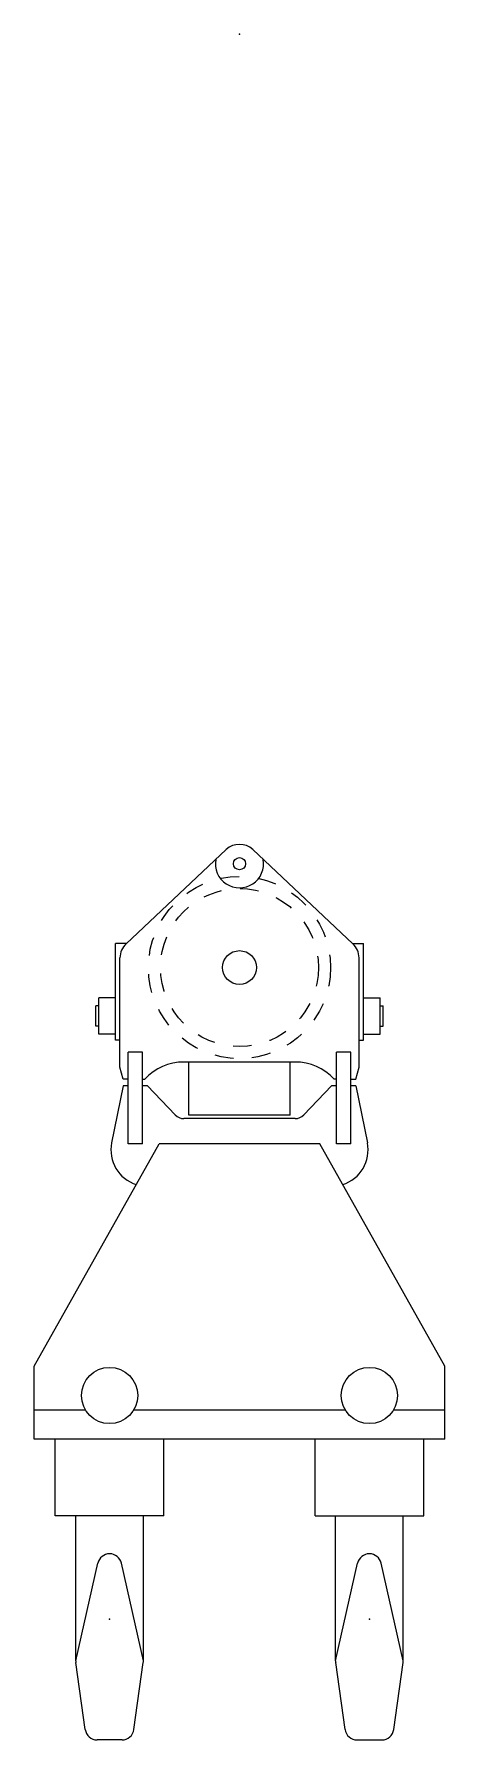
# Model space of a CAD drawing. Header units: millimetres. Extents: x 145 to 546, y 191 to 658.
# Drawn here: x 265.77 to 267.97, y 251.72 to 260.87 of the extents above; entities that cross this region are included whole.
import ezdxf

# ---------------------------------------------------------------- set-up
doc = ezdxf.new("R2010")
doc.units = ezdxf.units.MM
doc.linetypes.add('HIDDEN', pattern=[9.525, 6.35, -3.175])

# ---------------------------------------------------------------- blocks, each defined once
blk = doc.blocks.new('DEMAG CC8800 HOOK BLOCK 1250.0 T WEIGHT-39000 KG SV')
for p, q in [((-608.8, -4878.2), (-71, -4373.3)), ((608.8, -4878.2), (71, -4373.3)), ((-607, -4876.5), (-664.8, -4876.5)), ((-664.8, -5394.9), (-664.8, -4876.5)), ((607, -4876.5), (664.8, -4876.5)), ((664.8, -5394.9), (664.8, -4876.5)), ((-641.5, -5540.1), (-641.5, -4953.8)), ((641.5, -5540.1), (641.5, -4953.8)), ((-755.6, -5210.8), (-771.1, -5210.8)), ((-771.1, -5319.9), (-771.1, -5210.8)), ((-755.6, -5362.5), (-755.6, -5168.1)), ((-664.8, -5168.1), (-755.6, -5168.1)), ((664.8, -5168.1), (755.6, -5168.1)), ((755.6, -5362.5), (755.6, -5168.1)), ((755.6, -5210.8), (771.1, -5210.8)), ((771.1, -5319.9), (771.1, -5210.8)), ((-755.6, -5319.9), (-771.1, -5319.9)), ((-664.8, -5362.5), (-755.6, -5362.5)), ((-641.5, -5394.9), (-664.8, -5394.9)), ((641.5, -5394.9), (664.8, -5394.9)), ((664.8, -5362.5), (755.6, -5362.5)), ((755.6, -5319.9), (771.1, -5319.9)), ((-598.1, -5952.2), (-598.1, -5459.7)), ((-520.3, -5459.7), (-598.1, -5459.7)), ((-520.3, -5952.2), (-520.3, -5459.7)), ((520.3, -5952.2), (520.3, -5459.7)), ((598.1, -5459.7), (520.3, -5459.7)), ((598.1, -5952.2), (598.1, -5459.7)), ((-624, -5604.9), (-641.5, -5540.1)), ((298.4, -5512.9), (-298.4, -5512.9)), ((-272.2, -5798), (-272.2, -5512.9)), ((272.2, -5798), (272.2, -5512.9)), ((624, -5604.9), (641.5, -5540.1)), ((-624, -5641.2), (-686.2, -5945.7)), ((-598.1, -5604.9), (-624, -5604.9)), ((-598.1, -5641.2), (-624, -5641.2)), ((-520.3, -5604.9), (-507.4, -5604.9)), ((-494.4, -5641.2), (-520.3, -5641.2)), ((-494.4, -5641.2), (-345.1, -5796.3)), ((494.4, -5641.2), (345.1, -5796.3)), ((520.3, -5641.2), (494.4, -5641.2)), ((520.3, -5604.9), (507.4, -5604.9)), ((598.1, -5604.9), (624, -5604.9)), ((624, -5641.2), (598.1, -5641.2)), ((624, -5641.2), (686.2, -5945.7)), ((298.4, -5816.1), (-298.4, -5816.1)), ((272.2, -5798), (-272.2, -5798)), ((-1102.3, -7143), (-430.9, -5952.2)), ((-520.3, -5952.2), (-598.1, -5952.2)), ((430.9, -5952.2), (-430.9, -5952.2)), ((1102.3, -7143), (430.9, -5952.2)), ((598.1, -5952.2), (520.3, -5952.2)), ((-1102.3, -7534.5), (-1102.3, -7143)), ((1102.3, -7534.5), (1102.3, -7143)), ((-826.4, -7379), (-1102.3, -7379)), ((567.7, -7379), (-567.7, -7379)), ((1102.3, -7379), (826.4, -7379)), ((1102.3, -7534.5), (-1102.3, -7534.5)), ((-988.7, -7946), (-988.7, -7534.5)), ((-405.5, -7946), (-405.5, -7534.5)), ((405.5, -7946), (405.5, -7534.5)), ((988.7, -7946), (988.7, -7534.5)), ((-405.5, -7946), (-988.7, -7946)), ((-878.5, -8724.8), (-878.5, -7946)), ((-515.7, -8724.8), (-515.7, -7946)), ((405.5, -7946), (988.7, -7946)), ((515.7, -8724.8), (515.7, -7946)), ((878.5, -8724.8), (878.5, -7946)), ((-878.5, -8724.8), (-760.3, -8200.6)), ((-515.7, -8724.8), (-633.9, -8200.6)), ((515.7, -8724.8), (633.9, -8200.6)), ((878.5, -8724.8), (760.3, -8200.6)), ((-828, -9092.1), (-877.9, -8733.8)), ((-566.2, -9092.1), (-516.3, -8733.8)), ((566.2, -9092.1), (516.3, -8733.8)), ((828, -9092.1), (877.9, -8733.8)), ((-630.4, -9148), (-763.8, -9148)), ((630.4, -9148), (763.8, -9148))]:
    blk.add_line(p, q)
for centre, radius in [((0, -4448.9), 32.8), ((0, -5006.1), 90.7), ((-697.1, -7301.2), 150.9), ((697.1, -7301.2), 150.9)]:
    blk.add_circle(centre, radius)
at = {"color": 1, "linetype": 'HIDDEN'}
for radius in [488.6, 423.8]:
    blk.add_circle((0, -5006.1), radius, dxfattribs=at)
for centre, radius, start, end in [((0, -4448.9), 103.7, 46.80635, 133.19365), ((0, -4448.9), 129.6, 170.06354, 9.93646), ((-537.8, -4953.8), 103.7, 133.19365, 180), ((537.8, -4953.8), 103.7, 0, 46.80635), ((537.8, -4953.8), 103.7, 0, 46.80635), ((-303.4, -5784.9), 272, 88.94506, 138.57965), ((303.4, -5784.9), 272, 41.42035, 91.05494), ((-298.4, -5751.3), 64.8, 223.91908, 270), ((298.4, -5751.3), 64.8, 270, 316.08092), ((-495.7, -5984.6), 194.4, 168.46299, 252.61978), ((495.7, -5984.6), 194.4, 287.38022, 11.53701), ((-697.1, -8214.9), 64.8, 12.71007, 167.28993), ((697.1, -8214.9), 64.8, 12.71007, 167.28993), ((-813.7, -8724.8), 64.8, 180, 187.92967), ((-580.5, -8724.8), 64.8, 352.07033, 0), ((580.5, -8724.8), 64.8, 180, 187.92967), ((813.7, -8724.8), 64.8, 352.07033, 0), ((-763.8, -9083.2), 64.8, 187.92967, 270), ((-630.4, -9083.2), 64.8, 270, 352.07033), ((630.4, -9083.2), 64.8, 187.92967, 270), ((763.8, -9083.2), 64.8, 270, 352.07033)]:
    blk.add_arc(centre, radius, start, end)
for p in [(0, 0), (-697.1, -8500), (697.1, -8500)]:
    blk.add_point(p)

msp = doc.modelspace()

# ---------------------------------------------------------------- block references
at = {"xscale": 0.001000000003841706, "yscale": 0.001000000000203727, "zscale": 0.001}
msp.add_blockref('DEMAG CC8800 HOOK BLOCK 1250.0 T WEIGHT-39000 KG SV', (266.8676, 260.8729), dxfattribs=at)

doc.saveas('drawing.dxf')
